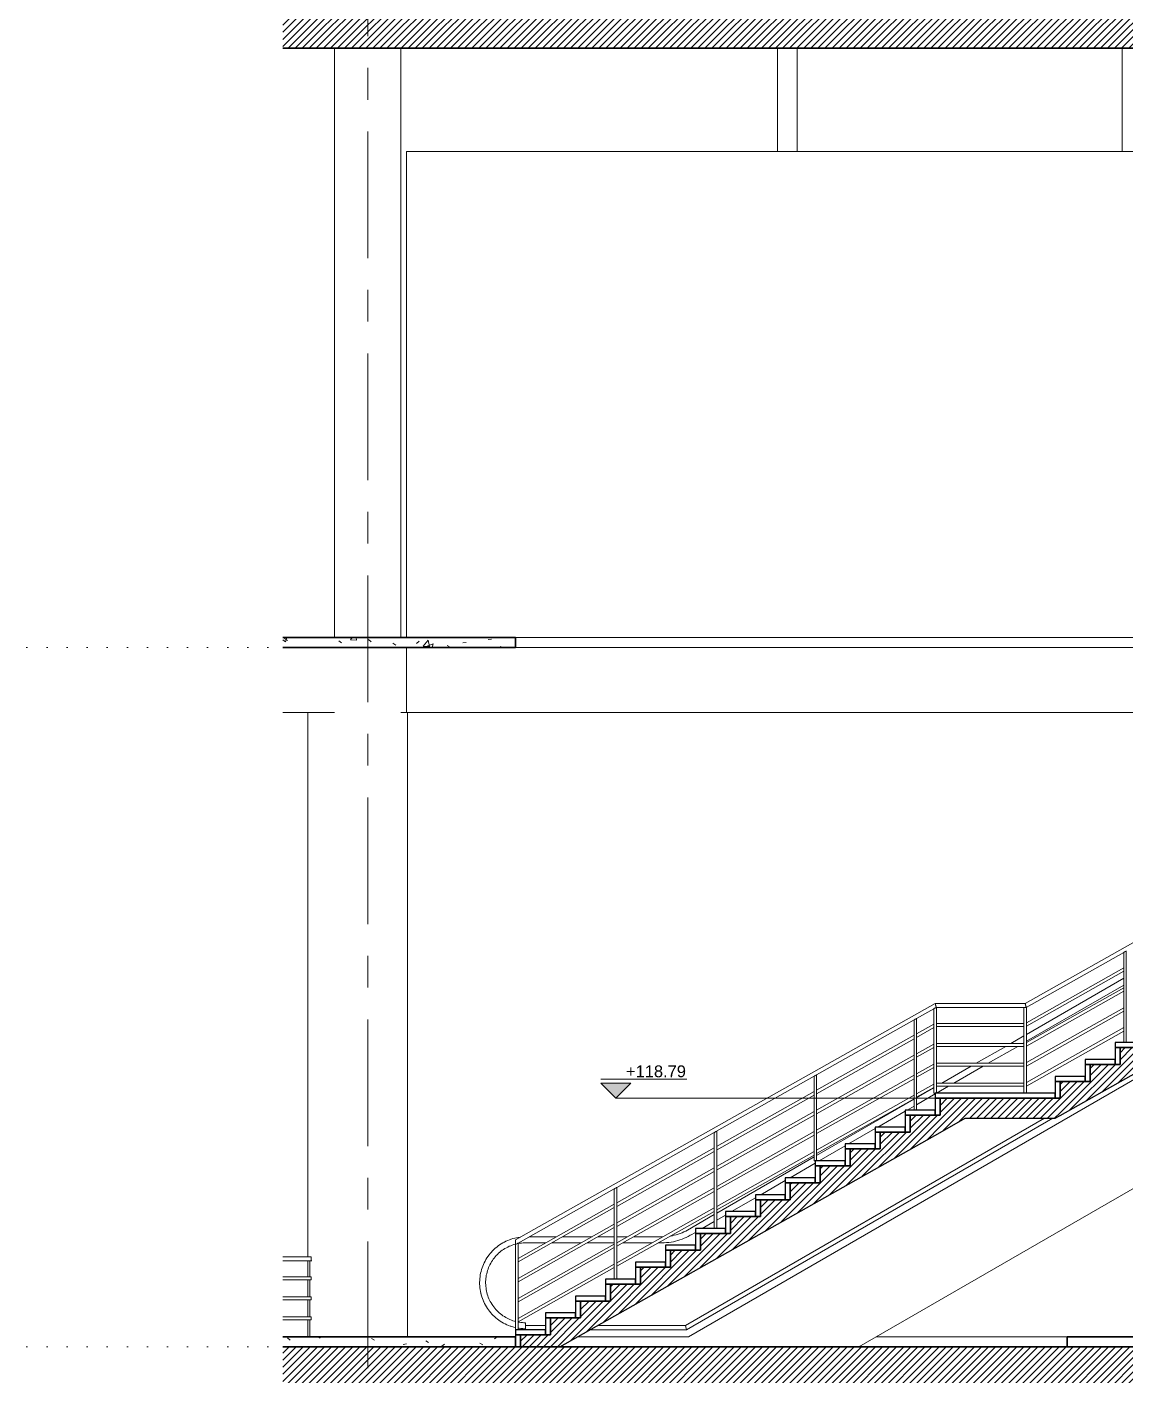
# Model space of a CAD drawing. Header units: centimetres. Extents: x -9500 to 10637, y -7231 to 13725.
# Drawn here: x 4081 to 5180, y 11602 to 12951 of the extents above; entities that cross this region are included whole.
import ezdxf

# ---------------------------------------------------------------- set-up
doc = ezdxf.new("R2010")
doc.units = ezdxf.units.CM
doc.header["$LTSCALE"] = 200
doc.linetypes.add('Dot 1mm', pattern=[0.1, 0, -0.1])
doc.linetypes.add('Grid Line 1_4_', pattern=[1.11125, 0.635, -0.15875, 0.15875, -0.15875])
for name, color, linetype, lineweight in [('A-FLOR', 192, 'Continuous', 9), ('A-FLOR-HRAL', 11, 'Continuous', 9), ('A-FLOR-LEVL', 51, 'Continuous', 9), ('A-FLOR-PATT', 8, 'Continuous', 35), ('A-GENM', 13, 'Continuous', 9), ('A-WALL', 113, 'Continuous', 9), ('G-ANNO-DIMS', 111, 'Continuous', 9), ('L-SITE', 91, 'Continuous', 9), ('S-COLS', 52, 'Continuous', 9), ('S-GRID', 1, 'Continuous', 9), ('S-STRS', 31, 'Continuous', 9)]:
    doc.layers.add(name, color=color, linetype=linetype, lineweight=lineweight)
doc.styles.add('Arial_3', font='arial.ttf', dxfattribs={"height": 11.802395})
pattern_1 = [(45, (2594.172, 12045), (-3.535534, 3.535534), [])]
pattern_2 = [(50, (2594.17, 12045), (72.8738, -6.3761), [7.62, -83.82]), (355, (2594.17, 12045), (-14.097, 76.4224), [6.096, -67.056]), (100.451, (2600.245, 12044.47), (58.777, 70.0469), [6.476, -71.236]), (46.184, (2594.17, 12065.32), (108.4314, -16.8175), [11.43, -125.73]), (96.636, (2603.21, 12063.92), (94.961, 98.971), [9.714, -106.854]), (351.184, (2594.17, 12065.32), (94.9623, 98.97), [9.144, -100.584]), (21, (2604.33, 12060.24), (60.6457, -40.9065), [7.62, -83.82]), (326, (2604.33, 12060.24), (24.7208, 73.675), [6.096, -67.056]), (71.451, (2609.386, 12056.83), (85.3669, 32.7687), [6.476, -71.236]), (37.5, (2594.172, 12045), (1.23552, 33.82243), [3.353, -62.89, 3.353, -64.719, -67.31]), (37.5, (2594.172, 12045), (1.23552, 33.82243), [-134.315, 3.353, -63.957]), (7.5, (2594.172, 12045), (26.72815, 40.07255), [3.353, -35.458, 3.353, -61.366, -25.654]), (7.5, (2594.172, 12045), (26.72815, 40.07255), [-103.53, 3.353, -22.301]), (327.5, (2571.515, 12045), (54.23632, -2.29212), [3.353, -22.047, 3.353, -75.895, -105.156]), (327.5, (2571.515, 12045), (54.23632, -2.29212), [-104.648, 3.353, -101.803]), (317.5, (2561.355, 12045), (59.2516, 10.17014), [3.353, -29.667, 3.353, -49.276, -74.676]), (317.5, (2561.355, 12045), (59.2516, 10.17014), [-85.649, 3.353, -71.323])]

# ---------------------------------------------------------------- blocks, each defined once
blk = doc.blocks.new('A-YURUYEN MERDIVEN - 1570-1859977-G2-1')
at = {"layer": 'A-GENM'}
for p, q in [((-1720.3, 11630), (-386.6, 12400)), ((-1043.4, 12129.4), (-1891, 11640)), ((-1455.2, 11999), (-1552.7, 11942.7)), ((-1552.7, 11935.8), (-1455.2, 11992.1)), ((-1573.4, 11930.7), (-1602.9, 11913.7)), ((-1590.9, 11913.7), (-1561.4, 11930.7)), ((-1555.2, 11941.2), (-1568.3, 11933.7)), ((-1556.3, 11933.7), (-1555.2, 11934.3)), ((-1608.1, 11910.7), (-1637.5, 11893.7)), ((-1625.5, 11893.7), (-1596.1, 11910.7)), ((-1642.7, 11883.8), (-1630.7, 11890.7)), ((-1665.2, 11877.7), (-1762.7, 11821.4)), ((-1645.2, 11889.3), (-1662.7, 11879.2)), ((-1662.7, 11872.2), (-1644, 11883.1)), ((-1701.4, 11849.9), (-1674, 11865.7)), ((-1672.1, 11866.8), (-1665.2, 11870.8)), ((-1534.6, 11858.7), (-1894, 11651.2)), ((-1526.2, 11858.7), (-1892.9, 11647)), ((-1730.7, 11833), (-1704, 11848.4)), ((-1760, 11816.1), (-1734, 11831.1)), ((-1765.2, 11820), (-1862.7, 11763.7)), ((-1789.3, 11799.1), (-1764, 11813.8)), ((-1818.6, 11782.2), (-1794.1, 11796.4)), ((-1847.9, 11765.3), (-1824, 11779.1)), ((-1865.2, 11762.3), (-1891.9, 11746.8)), ((-1877.2, 11748.4), (-1865.2, 11755.3)), ((-1862.7, 11756.8), (-1854, 11761.8)), ((-1888.9, 11741.6), (-1884, 11744.5)), ((-2054, 11734), (-2033.7, 11734)), ((-2023, 11740), (-2050.4, 11740)), ((-2027.6, 11734), (-1998.2, 11734)), ((-1987.5, 11740), (-2016.9, 11740)), ((-1992.1, 11734), (-1965.2, 11734)), ((-1965.2, 11740), (-1981.5, 11740)), ((-1952.1, 11740), (-1962.7, 11740)), ((-1956.6, 11734), (-1927.3, 11734)), ((-1917.4, 11740), (-1946, 11740)), ((-1921.2, 11734), (-1917.4, 11734)), ((-2054, 11654), (-2054, 11652)), ((-2054, 11651.2), (-2054, 11652)), ((-2054, 11647), (-2054, 11651.2)), ((-2034, 11651.2), (-2054, 11651.2)), ((-1894, 11651.2), (-1981.9, 11651.2)), ((-1892.9, 11647), (-1894, 11651.2)), ((-2054, 11647), (-2054, 11647)), ((-2034, 11647), (-2054, 11647)), ((-1891, 11640), (-2001.8, 11640)), ((-1892.9, 11647), (-1989.4, 11647))]:
    blk.add_line(p, q, dxfattribs=at)
at = {"layer": 'A-GENM', "flags": 128}
for points in [[(-1917.4, 11734), (-1915.2, 11734), (-1912.9, 11734.2), (-1910.6, 11734.4), (-1908.4, 11734.7), (-1906.1, 11735.1), (-1903.9, 11735.6), (-1901.7, 11736.2), (-1899.5, 11736.9), (-1897.4, 11737.7), (-1895.2, 11738.5), (-1893.2, 11739.4), (-1891.1, 11740.4), (-1889.1, 11741.5), (-1888.9, 11741.6)], [(-1891.9, 11746.8), (-1893.7, 11745.8), (-1895.6, 11744.9), (-1897.4, 11744.1), (-1899.3, 11743.3), (-1901.2, 11742.6), (-1903.2, 11742), (-1905.1, 11741.5), (-1907.1, 11741.1), (-1909.1, 11740.7), (-1909.4, 11740.6)], [(-2059, 11739.7), (-2059.5, 11739.7), (-2061.3, 11739.4), (-2063.1, 11739.1), (-2064.9, 11738.7), (-2066.7, 11738.2), (-2068.5, 11737.7), (-2070.2, 11737.1), (-2071.9, 11736.4), (-2073.6, 11735.6), (-2075.2, 11734.8), (-2076.8, 11733.9), (-2078.4, 11733), (-2080, 11732), (-2081.5, 11730.9), (-2082.9, 11729.8), (-2084.3, 11728.6), (-2085.7, 11727.3), (-2087, 11726), (-2088.2, 11724.7), (-2089.4, 11723.3), (-2090.6, 11721.9), (-2091.7, 11720.4), (-2092.7, 11718.9), (-2093.7, 11717.3), (-2094.6, 11715.7), (-2095.4, 11714), (-2096.2, 11712.4), (-2096.9, 11710.7), (-2097.5, 11708.9), (-2098.1, 11707.2), (-2098.5, 11705.4), (-2099, 11703.6), (-2099.3, 11701.8), (-2099.6, 11700), (-2099.8, 11698.2), (-2099.9, 11696.3), (-2100, 11694.5), (-2100, 11692.7), (-2099.9, 11690.8), (-2099.7, 11689), (-2099.5, 11687.2), (-2099.2, 11685.3), (-2098.8, 11683.5), (-2098.3, 11681.8), (-2097.8, 11680), (-2097.2, 11678.3), (-2096.5, 11676.5), (-2095.8, 11674.9), (-2095, 11673.2), (-2094.1, 11671.6), (-2093.2, 11670), (-2092.2, 11668.4), (-2091.2, 11666.9), (-2090.1, 11665.5), (-2088.9, 11664), (-2087.7, 11662.7), (-2086.4, 11661.3), (-2085.1, 11660.1), (-2083.7, 11658.9), (-2082.2, 11657.7), (-2080.8, 11656.6), (-2079.3, 11655.6), (-2077.7, 11654.6), (-2076.1, 11653.7), (-2074.5, 11652.8), (-2072.8, 11652), (-2071.1, 11651.3), (-2069.4, 11650.7), (-2067.6, 11650.1), (-2065.9, 11649.6), (-2064.1, 11649.1)], [(-2064, 11655.3), (-2065, 11655.6), (-2066.6, 11656), (-2068.1, 11656.6), (-2069.6, 11657.2), (-2071, 11657.8), (-2072.5, 11658.5), (-2073.9, 11659.3), (-2075.2, 11660.1), (-2076.6, 11661), (-2077.9, 11661.9), (-2079.1, 11662.9), (-2080.4, 11663.9), (-2081.5, 11665), (-2082.7, 11666.1), (-2083.8, 11667.3), (-2084.8, 11668.5), (-2085.8, 11669.8), (-2086.8, 11671.1), (-2087.6, 11672.4), (-2088.5, 11673.8), (-2089.3, 11675.1), (-2090, 11676.6), (-2090.7, 11678), (-2091.3, 11679.5), (-2091.8, 11681), (-2092.3, 11682.5), (-2092.7, 11684.1), (-2093.1, 11685.6), (-2093.4, 11687.2), (-2093.6, 11688.8), (-2093.8, 11690.4), (-2093.9, 11692), (-2094, 11693.6), (-2094, 11695.2), (-2093.9, 11696.8), (-2093.7, 11698.4), (-2093.5, 11699.9), (-2093.3, 11701.5), (-2092.9, 11703.1), (-2092.5, 11704.6), (-2092.1, 11706.2), (-2091.6, 11707.7), (-2091, 11709.2), (-2090.4, 11710.6), (-2089.7, 11712.1), (-2088.9, 11713.5), (-2088.1, 11714.9), (-2087.2, 11716.2), (-2086.3, 11717.5), (-2085.4, 11718.8), (-2084.3, 11720), (-2083.3, 11721.2), (-2082.2, 11722.4), (-2081, 11723.5), (-2079.8, 11724.6), (-2078.6, 11725.6), (-2077.3, 11726.5), (-2076, 11727.4), (-2074.6, 11728.3), (-2073.2, 11729.1), (-2071.8, 11729.8), (-2070.4, 11730.5), (-2068.9, 11731.1), (-2067.4, 11731.7), (-2065.9, 11732.2), (-2064.3, 11732.6), (-2064, 11732.7)], [(-2082.4, 11730.2), (-2082.9, 11729.8), (-2084.3, 11728.6), (-2085.7, 11727.3), (-2087, 11726), (-2087.7, 11725.3)], [(-2076, 11734.4), (-2076.8, 11733.9), (-2078.4, 11733), (-2080, 11732), (-2081.5, 11730.9), (-2082.1, 11730.4)], [(-2069.1, 11737.4), (-2070.2, 11737.1), (-2071.9, 11736.4), (-2073.6, 11735.6), (-2075.2, 11734.8), (-2075.7, 11734.5)], [(-2059, 11739.7), (-2059.5, 11739.7), (-2061.3, 11739.4), (-2063.1, 11739.1), (-2064.9, 11738.7), (-2066.7, 11738.2), (-2068.5, 11737.7), (-2068.8, 11737.5)], [(-2061.5, 11733.3), (-2061.2, 11733.3), (-2059.6, 11733.6), (-2058, 11733.8), (-2056.4, 11733.9), (-2054.8, 11734), (-2054, 11734)], [(-1916.6, 11740), (-1917.3, 11740), (-1917.4, 11740)], [(-2092.5, 11719.1), (-2092.7, 11718.9), (-2093.7, 11717.3), (-2094.6, 11715.7), (-2095.4, 11714), (-2096.2, 11712.4), (-2096.9, 11710.7), (-2097.5, 11708.9), (-2098.1, 11707.2), (-2098.5, 11705.4), (-2099, 11703.6), (-2099.3, 11701.8), (-2099.6, 11700), (-2099.8, 11698.2), (-2099.8, 11697.9)], [(-2087.9, 11725.1), (-2088.2, 11724.7), (-2089.4, 11723.3), (-2090.6, 11721.9), (-2091.7, 11720.4), (-2092.4, 11719.3)], [(-2099.8, 11697.7), (-2099.9, 11696.3), (-2100, 11694.5), (-2100, 11692.7), (-2099.9, 11690.8), (-2099.8, 11690.3)], [(-2099.8, 11690), (-2099.7, 11689), (-2099.5, 11687.2), (-2099.2, 11685.3), (-2098.8, 11683.5), (-2098.6, 11682.9)], [(-2098.5, 11682.5), (-2098.3, 11681.8), (-2097.8, 11680), (-2097.2, 11678.3), (-2096.5, 11676.5), (-2096.2, 11675.7)], [(-2096, 11675.4), (-2095.8, 11674.9), (-2095, 11673.2), (-2094.1, 11671.6), (-2093.2, 11670), (-2092.6, 11669)], [(-2092.4, 11668.8), (-2092.2, 11668.4), (-2091.2, 11666.9), (-2090.1, 11665.5), (-2088.9, 11664), (-2087.7, 11662.7), (-2086.4, 11661.3), (-2085.1, 11660.1), (-2083.7, 11658.9), (-2082.2, 11657.7), (-2080.8, 11656.6), (-2079.3, 11655.6), (-2077.7, 11654.6), (-2076.1, 11653.7), (-2074.5, 11652.8), (-2072.8, 11652), (-2071.1, 11651.3), (-2069.4, 11650.7), (-2069, 11650.5)], [(-2068.7, 11650.4), (-2067.6, 11650.1), (-2065.9, 11649.6), (-2064.1, 11649.1)], [(-2054, 11654), (-2055.6, 11654), (-2057.2, 11654.1), (-2058.8, 11654.3), (-2060.4, 11654.5), (-2061.5, 11654.7)], [(-2061.5, 11648.6), (-2060.5, 11648.5), (-2058.6, 11648.2), (-2056.8, 11648.1), (-2055, 11648), (-2054, 11648)], [(-2061.3, 11648.6), (-2060.5, 11648.5), (-2058.6, 11648.2), (-2056.8, 11648.1), (-2055, 11648), (-2054, 11648)]]:
    blk.add_lwpolyline(points, dxfattribs=at)
blk = doc.blocks.new('Railing - 25mm 2-265523-G2-1')
at = {"layer": 'A-FLOR-HRAL'}
for p, q in [((-2269.9, 11716), (-2269.9, 11700)), ((-2268.1, 11716), (-2268.7, 11716)), ((-2269.9, 11697), (-2269.9, 11680)), ((-2269.9, 11677), (-2269.9, 11660)), ((-2269.9, 11657), (-2269.9, 11640))]:
    blk.add_line(p, q, dxfattribs=at)
blk = doc.blocks.new('Railing - Railing-1489673-G2-1')
at = {"layer": 'A-FLOR-HRAL'}
for p, q in [((-2268.7, 11720), (-2297.1, 11720)), ((-2297.1, 11716), (-2268.7, 11716)), ((-2268.7, 11720), (-2268.7, 11718)), ((-2268.7, 11718), (-2268.7, 11716)), ((-2268.7, 11700), (-2297.1, 11700)), ((-2297.1, 11697), (-2268.7, 11697)), ((-2268.7, 11700), (-2268.7, 11698.5)), ((-2268.7, 11698.5), (-2268.7, 11697)), ((-2268.7, 11680), (-2297.1, 11680)), ((-2297.1, 11677), (-2268.7, 11677)), ((-2268.7, 11680), (-2268.7, 11678.5)), ((-2268.7, 11678.5), (-2268.7, 11677)), ((-2268.7, 11660), (-2297.1, 11660)), ((-2297.1, 11657), (-2268.7, 11657)), ((-2268.7, 11660), (-2268.7, 11658.5)), ((-2268.7, 11658.5), (-2268.7, 11657))]:
    blk.add_line(p, q, dxfattribs=at)
blk.add_blockref('Railing - 25mm 2-265523-G2-1', (0, 0))
blk = doc.blocks.new('M_Direction Arrows - Straight - M_Direction Arrows - Straight-476999-G2-1')
at = {"layer": 'L-SITE'}
for p, q in [((-2274.2, 11630.2), (-2287.5, 11630.2)), ((-2287.5, 11630.2), (-2287.5, 11630)), ((-2287.5, 11630), (-2274.2, 11630)), ((-2274.2, 11630), (-2274.2, 11630.2))]:
    blk.add_line(p, q, dxfattribs=at)
blk = doc.blocks.new('Railing - 25mm 2-1672564-G2-1')
at = {"layer": 'A-FLOR-HRAL'}
for p, q in [((-2064, 11646.9), (-2064, 11732.3)), ((-2061.5, 11733.7), (-2061.5, 11646.9))]:
    blk.add_line(p, q, dxfattribs=at)
at = {"layer": 'A-FLOR-HRAL', "flags": 128}
for points in [[(-2064, 11732.3), (-2063.7, 11732.5), (-2063.3, 11732.7), (-2062.7, 11733)], [(-2062.7, 11733), (-2062.2, 11733.3), (-2061.8, 11733.6), (-2061.5, 11733.7)]]:
    blk.add_lwpolyline(points, dxfattribs=at)
blk = doc.blocks.new('Railing - 25mm 2-1672568-G2-1')
at = {"layer": 'A-FLOR-HRAL'}
for p, q in [((-1645.2, 11883.7), (-1645.2, 11968.4)), ((-1642.7, 11969.8), (-1642.7, 11883.7)), ((-1644, 11883.7), (-1645.2, 11883.7))]:
    blk.add_line(p, q, dxfattribs=at)
at = {"layer": 'A-FLOR-HRAL', "flags": 128}
for points in [[(-1645.2, 11968.4), (-1645, 11968.6), (-1644.5, 11968.8), (-1644, 11969.1)], [(-1644, 11969.1), (-1643.4, 11969.4), (-1643, 11969.7), (-1642.8, 11969.8)]]:
    blk.add_lwpolyline(points, dxfattribs=at)
blk = doc.blocks.new('Railing - 25mm 2-V12-G2-1')
at = {"layer": 'A-FLOR-HRAL'}
for p, q in [((-1555.2, 11883.7), (-1555.2, 11969.7)), ((-1555.2, 11969.7), (-1554, 11969.7)), ((-1554, 11969.7), (-1552.7, 11969.7)), ((-1552.7, 11969.7), (-1552.7, 11883.7))]:
    blk.add_line(p, q, dxfattribs=at)
blk = doc.blocks.new('Railing - 25mm 2-1672570-G2-1')
at = {"layer": 'A-FLOR-HRAL'}
for p, q in [((-1965.2, 11697.7), (-1965.2, 11788)), ((-1962.7, 11789.4), (-1962.7, 11697.7))]:
    blk.add_line(p, q, dxfattribs=at)
at = {"layer": 'A-FLOR-HRAL', "flags": 128}
for points in [[(-1965.2, 11788), (-1965, 11788.2), (-1964.5, 11788.4), (-1964, 11788.7)], [(-1964, 11788.7), (-1963.4, 11789), (-1963, 11789.3), (-1962.8, 11789.4)]]:
    blk.add_lwpolyline(points, dxfattribs=at)
blk = doc.blocks.new('Railing - 25mm 2-1672572-G2-1')
at = {"layer": 'A-FLOR-HRAL'}
for p, q in [((-1865.2, 11748.4), (-1865.2, 11844.4)), ((-1862.7, 11845.8), (-1862.7, 11748.4))]:
    blk.add_line(p, q, dxfattribs=at)
at = {"layer": 'A-FLOR-HRAL', "flags": 128}
for points in [[(-1865.2, 11844.4), (-1865, 11844.5), (-1864.5, 11844.8), (-1864, 11845.1)], [(-1864, 11845.1), (-1863.4, 11845.4), (-1863, 11845.6), (-1862.8, 11845.8)]]:
    blk.add_lwpolyline(points, dxfattribs=at)
blk = doc.blocks.new('Railing - Railing-1672223-G2-1')
at = {"layer": 'A-FLOR-HRAL'}
for p, q in [((-1074, 12244.4), (-1554, 11973.7)), ((-1552.9, 11969.7), (-1455.2, 12024.8)), ((-1455.2, 12009.4), (-1552.7, 11954.4)), ((-1552.7, 11951), (-1455.2, 12006)), ((-1455.2, 11989.4), (-1552.7, 11934.4)), ((-1552.7, 11931), (-1455.2, 11986)), ((-1644, 11973.7), (-2064, 11736.9)), ((-1554, 11973.7), (-1644, 11973.7)), ((-1662.8, 11958.5), (-1645.2, 11968.4)), ((-1642.8, 11969.7), (-1555.2, 11969.7)), ((-1455.2, 11969.4), (-1552.7, 11914.4)), ((-1552.7, 11911), (-1455.2, 11966)), ((-1762.8, 11902.2), (-1665.2, 11957.2)), ((-1645.2, 11953), (-1662.8, 11943.1)), ((-1662.8, 11939.7), (-1645.2, 11949.6)), ((-1555.2, 11953.7), (-1642.8, 11953.7)), ((-1642.8, 11950.7), (-1555.2, 11950.7)), ((-1455.2, 11949.4), (-1552.7, 11894.4)), ((-1552.7, 11891), (-1455.2, 11946)), ((-1665.2, 11941.8), (-1762.8, 11886.8)), ((-1762.8, 11883.3), (-1665.2, 11938.3)), ((-1645.2, 11933), (-1662.8, 11923.1)), ((-1555.2, 11933.7), (-1642.8, 11933.7)), ((-1642.8, 11930.7), (-1555.2, 11930.7)), ((-1665.2, 11921.8), (-1762.8, 11866.8)), ((-1762.8, 11863.3), (-1665.2, 11918.3)), ((-1662.8, 11919.7), (-1645.2, 11929.6)), ((-1645.2, 11913), (-1662.7, 11903.1)), ((-1662.7, 11899.7), (-1645.2, 11909.6)), ((-1555.2, 11913.7), (-1642.7, 11913.7)), ((-1642.7, 11910.7), (-1555.2, 11910.7)), ((-1862.8, 11845.8), (-1765.2, 11900.8)), ((-1665.2, 11901.7), (-1762.7, 11846.8)), ((-1762.7, 11843.3), (-1665.2, 11898.3)), ((-1645.2, 11893), (-1662.7, 11883.1)), ((-1555.2, 11893.7), (-1642.7, 11893.7)), ((-1642.7, 11890.7), (-1555.2, 11890.7)), ((-1765.2, 11885.4), (-1862.8, 11830.4)), ((-1862.8, 11826.9), (-1765.2, 11881.9)), ((-1665.2, 11881.7), (-1762.7, 11826.8)), ((-1762.7, 11823.3), (-1665.2, 11878.3)), ((-1662.7, 11879.7), (-1645.2, 11889.6)), ((-1765.2, 11865.4), (-1862.8, 11810.4)), ((-1862.8, 11806.9), (-1765.2, 11861.9)), ((-1962.8, 11789.4), (-1865.2, 11844.4)), ((-1765.2, 11845.4), (-1862.7, 11790.4)), ((-1862.7, 11786.9), (-1765.2, 11841.9)), ((-1865.2, 11829), (-1962.8, 11774)), ((-1962.8, 11770.5), (-1865.2, 11825.5)), ((-1765.2, 11825.4), (-1862.7, 11770.4)), ((-1862.7, 11766.9), (-1765.2, 11821.9)), ((-1865.2, 11809), (-1962.8, 11754)), ((-1962.8, 11750.5), (-1865.2, 11805.5)), ((-2061.5, 11733.7), (-1965.2, 11788)), ((-1962.7, 11730.6), (-1865.2, 11785.5)), ((-1865.2, 11789), (-1962.6, 11734.1)), ((-1965.2, 11772.6), (-2061.5, 11718.3)), ((-2061.5, 11714.9), (-1965.2, 11769.2)), ((-1865.2, 11769), (-1962.7, 11714)), ((-1962.7, 11710.6), (-1865.2, 11765.5)), ((-1965.2, 11752.6), (-2061.5, 11698.3)), ((-2061.5, 11694.9), (-1965.2, 11749.2)), ((-1965.2, 11732.6), (-2061.5, 11678.3)), ((-2061.5, 11674.9), (-1965.2, 11729.2)), ((-1965.2, 11712.6), (-2061.5, 11658.3)), ((-2061.5, 11654.9), (-1965.2, 11709.2))]:
    blk.add_line(p, q, dxfattribs=at)
at = {"layer": 'A-FLOR-HRAL', "flags": 128}
for points in [[(-2064, 11734.6), (-2064, 11735.2), (-2064, 11735.8), (-2064, 11736.2), (-2064, 11736.6), (-2064, 11736.8), (-2064, 11736.9)], [(-2064, 11732.3), (-2064, 11732.4), (-2064, 11732.6), (-2064, 11733), (-2064, 11733.5), (-2064, 11734), (-2064, 11734.6)], [(-2064, 11715.2), (-2064, 11715.6), (-2064, 11716.1), (-2064, 11716.4), (-2064, 11716.7), (-2064, 11716.9), (-2064, 11716.9)], [(-2064, 11713.5), (-2064, 11713.5), (-2064, 11713.7), (-2064, 11714), (-2064, 11714.3), (-2064, 11714.7), (-2064, 11715.2)], [(-2064, 11695.2), (-2064, 11695.6), (-2064, 11696.1), (-2064, 11696.4), (-2064, 11696.7), (-2064, 11696.9), (-2064, 11696.9)], [(-2064, 11693.5), (-2064, 11693.5), (-2064, 11693.7), (-2064, 11694), (-2064, 11694.3), (-2064, 11694.7), (-2064, 11695.2)], [(-2064, 11675.2), (-2064, 11675.6), (-2064, 11676.1), (-2064, 11676.4), (-2064, 11676.7), (-2064, 11676.9), (-2064, 11676.9)], [(-2064, 11673.5), (-2064, 11673.5), (-2064, 11673.7), (-2064, 11674), (-2064, 11674.3), (-2064, 11674.7), (-2064, 11675.2)], [(-2064, 11655.2), (-2064, 11655.6), (-2064, 11656.1), (-2064, 11656.4), (-2064, 11656.7), (-2064, 11656.9), (-2064, 11656.9)], [(-2064, 11653.5), (-2064, 11653.5), (-2064, 11653.7), (-2064, 11654), (-2064, 11654.3), (-2064, 11654.7), (-2064, 11655.2)]]:
    blk.add_lwpolyline(points, dxfattribs=at)
at = {"layer": 'A-FLOR-HRAL'}
for points, knots in [([(-1643.5, 11971.7), (-1643.5, 11971.9), (-1643.6, 11972.2), (-1643.7, 11972.7), (-1643.8, 11973.2), (-1643.9, 11973.6), (-1644, 11973.7), (-1644, 11973.7)], [0, 0, 0, 0, 0.0833333, 0.1666667, 0.25, 0.3333333, 0.5, 0.5, 0.5, 0.5]), ([(-1553.5, 11971.7), (-1553.5, 11971.9), (-1553.6, 11972.2), (-1553.7, 11972.7), (-1553.8, 11973.2), (-1553.9, 11973.6), (-1554, 11973.7), (-1554, 11973.7)], [0, 0, 0, 0, 0.0833333, 0.1666667, 0.25, 0.3333333, 0.5, 0.5, 0.5, 0.5]), ([(-1552.9, 11969.7), (-1552.9, 11969.7), (-1553, 11969.9), (-1553.1, 11970.3), (-1553.2, 11970.7), (-1553.3, 11971.2), (-1553.4, 11971.5), (-1553.5, 11971.7)], [0.5, 0.5, 0.5, 0.5, 0.6666667, 0.75, 0.8333333, 0.9166667, 1, 1, 1, 1])]:
    blk.add_open_spline(points, degree=3, knots=knots, dxfattribs=at)
blk.add_open_spline([(-1643, 11969.8), (-1643, 11969.8), (-1643, 11970), (-1643.1, 11970.3), (-1643.2, 11970.7), (-1643.3, 11971.2), (-1643.4, 11971.5), (-1643.5, 11971.7)], degree=3, dxfattribs=at)
for name, p in [('Railing - 25mm 2-1672570-G2-1', (510, 236.8)), ('Railing - 25mm 2-1672570-G2-1', (300, 169.1)), ('Railing - 25mm 2-1672568-G2-1', (0, 0)), ('Railing - 25mm 2-V12-G2-1', (0, 0)), ('Railing - 25mm 2-1672568-G2-1', (-120, -67.7)), ('Railing - 25mm 2-1672572-G2-1', (0, 0)), ('Railing - 25mm 2-1672570-G2-1', (0, 0)), ('Railing - 25mm 2-1672564-G2-1', (0, 0))]:
    blk.add_blockref(name, p)
blk = doc.blocks.new('Spot Elevations - IUAS_A_SECTION_FLOOR_CONCRETE-1317280-G2-1')
at = {"layer": 'G-ANNO-DIMS'}
blk.add_hatch(color=256, dxfattribs=at).paths.add_polyline_path([(-462, 13045), (-477, 13030), (-492, 13045)], flags=0)
for p, q in [((-492, 13049), (-405.9, 13049)), ((-492, 13045), (-462, 13045)), ((-477, 13030), (-492, 13045)), ((-462, 13045), (-492, 13045)), ((-492, 13045), (-477, 13030)), ((-462, 13045), (-477, 13030)), ((-477, 13030), (-462, 13045))]:
    blk.add_line(p, q, dxfattribs=at)

msp = doc.modelspace()

# ---------------------------------------------------------------- hatches: boundary and pattern name
at = {"layer": 'A-FLOR-PATT', "lineweight": 9}
h = msp.add_hatch(dxfattribs=at)
h.set_pattern_fill('FP_12', color=256, style=0, pattern_type=2)
h.set_pattern_definition(pattern_1)
h.paths.add_polyline_path([(5971.6, 12930), (5971.6, 13030), (4336.5, 13030), (4336.5, 12930), (5821.6, 12930)], flags=0)
h = msp.add_hatch(dxfattribs=at)
h.set_pattern_fill('FP_13', color=256, style=0, pattern_type=2)
h.set_pattern_definition(pattern_2)
h.paths.add_polyline_path([(4466.3, 12330), (4569.6, 12330), (4569.6, 12340), (4336.5, 12340), (4336.5, 12330), (4401.4, 12330)], flags=0)
h = msp.add_hatch(dxfattribs=at)
h.set_pattern_fill('FP_13', color=256, style=0, pattern_type=2)
h.set_pattern_definition(pattern_2)
h.paths.add_polyline_path([(4336.5, 11630), (4569.6, 11630), (4569.6, 11640), (4336.5, 11640), (4336.5, 11638.8)], flags=0)
h.paths.add_polyline_path([(5821.6, 11630), (5821.6, 11640), (5121.6, 11640), (5121.6, 11630), (5634.6, 11630)], flags=0)
h = msp.add_hatch(dxfattribs=at)
h.set_pattern_fill('FP_12', color=256, style=0, pattern_type=2)
h.set_pattern_definition(pattern_1)
h.paths.add_polyline_path([(4725.9, 11565), (5971.6, 11565), (5971.6, 11630), (4336.5, 11630), (4336.5, 11565), (4596.1, 11565)], flags=0)
at = {"layer": 'S-STRS'}
h = msp.add_hatch(dxfattribs=at)
h.set_pattern_fill('FP_12', color=256, style=0, pattern_type=2)
h.set_pattern_definition(pattern_1)
h.paths.add_polyline_path([(5114.6, 11861.5), (5564.6, 12115.2), (5564.6, 12132.4), (5534.6, 12132.4), (5534.6, 12115.5), (5504.6, 12115.5), (5504.6, 12098.6), (5474.6, 12098.6), (5474.6, 12081.7), (5444.6, 12081.7), (5444.6, 12064.8), (5414.6, 12064.8), (5414.6, 12047.9), (5384.6, 12047.9), (5384.6, 12031), (5354.6, 12031), (5354.6, 12014), (5324.6, 12014), (5324.6, 11997.1), (5294.6, 11997.1), (5294.6, 11980.2), (5264.6, 11980.2), (5264.6, 11963.3), (5234.6, 11963.3), (5234.6, 11946.4), (5204.6, 11946.4), (5204.6, 11929.5), (5174.6, 11929.5), (5174.6, 11912.6), (5144.6, 11912.6), (5144.6, 11895.6), (5114.6, 11895.6), (5114.6, 11870.9)], flags=0)
h = msp.add_hatch(dxfattribs=at)
h.set_pattern_fill('FP_12', color=256, style=0, pattern_type=2)
h.set_pattern_definition(pattern_1)
h.paths.add_polyline_path([(4994.6, 11844.6), (5019.7, 11858.7), (5109.7, 11858.7), (5114.6, 11861.5), (5114.6, 11878.7), (4994.6, 11878.7), (4994.6, 11846)], flags=0)
h = msp.add_hatch(dxfattribs=at)
h.set_pattern_fill('FP_12', color=256, style=0, pattern_type=2)
h.set_pattern_definition(pattern_1)
h.paths.add_polyline_path([(4574.6, 11630), (4614, 11630), (4994.6, 11844.6), (4994.6, 11861.8), (4964.6, 11861.8), (4964.6, 11844.9), (4934.6, 11844.9), (4934.6, 11828), (4904.6, 11828), (4904.6, 11811.1), (4874.6, 11811.1), (4874.6, 11794.1), (4844.6, 11794.1), (4844.6, 11777.2), (4814.6, 11777.2), (4814.6, 11760.3), (4784.6, 11760.3), (4784.6, 11743.4), (4754.6, 11743.4), (4754.6, 11726.5), (4724.6, 11726.5), (4724.6, 11709.6), (4694.6, 11709.6), (4694.6, 11692.7), (4664.6, 11692.7), (4664.6, 11675.7), (4634.6, 11675.7), (4634.6, 11658.8), (4604.6, 11658.8), (4604.6, 11641.9), (4574.6, 11641.9)], flags=0)

# ---------------------------------------------------------------- linework, layer by layer
at = {"layer": 'A-FLOR', "lineweight": 35}
for p, q in [((4336.5, 12930), (5821.6, 12930)), ((4569.6, 12340), (4336.5, 12340)), ((4569.6, 12330), (4569.6, 12340)), ((4336.5, 12330), (4569.6, 12330)), ((4569.6, 11640), (4336.5, 11640)), ((4569.6, 11630), (4569.6, 11640)), ((5821.6, 11640), (5121.6, 11640)), ((5121.6, 11640), (5121.6, 11630)), ((4336.5, 11630), (5121.6, 11630)), ((5121.6, 11630), (5821.6, 11630))]:
    msp.add_line(p, q, dxfattribs=at)
at = {"layer": 'A-FLOR'}
for p, q in [((4569.6, 12340), (5769, 12340)), ((4460.4, 12330), (4460.4, 12265)), ((5751.7, 12330), (4569.6, 12330)), ((4388.5, 12265), (4336.5, 12265)), ((5639.1, 12265), (4454.8, 12265)), ((4930.6, 11640), (5121.6, 11640))]:
    msp.add_line(p, q, dxfattribs=at)
at = {"layer": 'A-FLOR-LEVL', "linetype": 'Dot 1mm'}
for p, q in [((4080.5, 12330), (8746.3, 12330)), ((4080.5, 11630), (8746.3, 11630))]:
    msp.add_line(p, q, dxfattribs=at)
at = {"layer": 'A-WALL'}
for p, q in [((4388.4, 12340), (4388.4, 12930)), ((4454.8, 12930), (4454.8, 12340)), ((4831.6, 12826.4), (4831.6, 12930)), ((4851.6, 12930), (4851.6, 12826.4)), ((5176.6, 12826.4), (5176.6, 12930)), ((4460.4, 12340), (4460.4, 12826.4)), ((5821.6, 12826.4), (4460.4, 12826.4)), ((4461.4, 11640), (4461.4, 12265))]:
    msp.add_line(p, q, dxfattribs=at)
at = {"layer": 'G-ANNO-DIMS'}
msp.add_line((5013.2, 11878.7), (4669.9, 11878.7), dxfattribs=at)
at = {"layer": 'S-COLS'}
for p, q in [((5176.6, 12930), (5176.6, 12826.4)), ((4361.6, 12265), (4361.6, 11720)), ((4361.6, 11716), (4361.6, 11700)), ((4361.6, 11697), (4361.6, 11680)), ((4361.6, 11677), (4361.6, 11660)), ((4361.6, 11657), (4361.6, 11640))]:
    msp.add_line(p, q, dxfattribs=at)
at = {"layer": 'S-GRID', "linetype": 'Grid Line 1_4_'}
msp.add_line((4421.6, 10497.2), (4421.6, 13635), dxfattribs=at)
at = {"layer": 'S-STRS', "lineweight": 25}
for p, q in [((5114.6, 11861.5), (5564.6, 12115.2)), ((5199.6, 11934.5), (5169.6, 11934.5)), ((5169.6, 11934.5), (5169.6, 11929.5)), ((5169.6, 11917.6), (5139.6, 11917.6)), ((5139.6, 11917.6), (5139.6, 11912.6)), ((5169.6, 11929.5), (5169.6, 11912.6)), ((5174.6, 11929.5), (5169.6, 11929.5)), ((5169.6, 11929.5), (5199.6, 11929.5)), ((5169.6, 11912.6), (5169.6, 11917.6)), ((5204.6, 11929.5), (5174.6, 11929.5)), ((5174.6, 11929.5), (5174.6, 11912.6)), ((5174.6, 11912.6), (5174.6, 11929.5)), ((5139.6, 11912.6), (5139.6, 11895.6)), ((5144.6, 11912.6), (5139.6, 11912.6)), ((5139.6, 11912.6), (5169.6, 11912.6)), ((5174.6, 11912.6), (5144.6, 11912.6)), ((5144.6, 11912.6), (5144.6, 11895.6)), ((5144.6, 11895.6), (5144.6, 11912.6)), ((5169.6, 11912.6), (5174.6, 11912.6)), ((5139.6, 11900.6), (5109.6, 11900.6)), ((5109.6, 11900.6), (5109.6, 11895.6)), ((5109.6, 11895.6), (5109.6, 11878.7)), ((5114.6, 11895.6), (5109.6, 11895.6)), ((5109.6, 11895.6), (5139.6, 11895.6)), ((5144.6, 11895.6), (5114.6, 11895.6)), ((5114.6, 11895.6), (5114.6, 11878.7)), ((5114.6, 11878.7), (5114.6, 11895.6)), ((5139.6, 11895.6), (5139.6, 11900.6)), ((5139.6, 11895.6), (5144.6, 11895.6)), ((5109.6, 11883.7), (4989.6, 11883.7)), ((4989.6, 11883.7), (4989.6, 11878.7)), ((4989.6, 11878.7), (5109.6, 11878.7)), ((4989.6, 11878.7), (4989.6, 11861.8)), ((4994.6, 11878.7), (4989.6, 11878.7)), ((5114.6, 11878.7), (4994.6, 11878.7)), ((4994.6, 11878.7), (4994.6, 11861.8)), ((4994.6, 11861.8), (4994.6, 11878.7)), ((5109.6, 11878.7), (5109.6, 11883.7)), ((5109.6, 11878.7), (5114.6, 11878.7)), ((4989.6, 11866.8), (4959.6, 11866.8)), ((4959.6, 11866.8), (4959.6, 11861.8)), ((4989.6, 11861.8), (4989.6, 11866.8)), ((4959.6, 11849.9), (4929.6, 11849.9)), ((4929.6, 11849.9), (4929.6, 11844.9)), ((4959.6, 11861.8), (4959.6, 11844.9)), ((4964.6, 11861.8), (4959.6, 11861.8)), ((4959.6, 11861.8), (4989.6, 11861.8)), ((4959.6, 11844.9), (4959.6, 11849.9)), ((4994.6, 11861.8), (4964.6, 11861.8)), ((4964.6, 11861.8), (4964.6, 11844.9)), ((4964.6, 11844.9), (4964.6, 11861.8)), ((4989.6, 11861.8), (4994.6, 11861.8)), ((4994.6, 11844.6), (5019.7, 11858.7)), ((5019.7, 11858.7), (5109.7, 11858.7)), ((5109.7, 11858.7), (5114.6, 11861.5)), ((4614, 11630), (4994.6, 11844.6)), ((4929.6, 11844.9), (4929.6, 11828)), ((4934.6, 11844.9), (4929.6, 11844.9)), ((4929.6, 11844.9), (4959.6, 11844.9)), ((4964.6, 11844.9), (4934.6, 11844.9)), ((4934.6, 11844.9), (4934.6, 11828)), ((4934.6, 11828), (4934.6, 11844.9)), ((4959.6, 11844.9), (4964.6, 11844.9)), ((4929.6, 11833), (4899.6, 11833)), ((4899.6, 11833), (4899.6, 11828)), ((4899.6, 11828), (4899.6, 11811.1)), ((4904.6, 11828), (4899.6, 11828)), ((4899.6, 11828), (4929.6, 11828)), ((4934.6, 11828), (4904.6, 11828)), ((4904.6, 11828), (4904.6, 11811.1)), ((4904.6, 11811.1), (4904.6, 11828)), ((4929.6, 11828), (4929.6, 11833)), ((4929.6, 11828), (4934.6, 11828)), ((4899.6, 11816.1), (4869.6, 11816.1)), ((4869.6, 11816.1), (4869.6, 11811.1)), ((4869.6, 11811.1), (4869.6, 11794.1)), ((4874.6, 11811.1), (4869.6, 11811.1)), ((4869.6, 11811.1), (4899.6, 11811.1)), ((4904.6, 11811.1), (4874.6, 11811.1)), ((4874.6, 11811.1), (4874.6, 11794.1)), ((4874.6, 11794.1), (4874.6, 11811.1)), ((4899.6, 11811.1), (4899.6, 11816.1)), ((4899.6, 11811.1), (4904.6, 11811.1)), ((4869.6, 11799.1), (4839.6, 11799.1)), ((4839.6, 11799.1), (4839.6, 11794.1)), ((4869.6, 11794.1), (4869.6, 11799.1)), ((4839.6, 11782.2), (4809.6, 11782.2)), ((4809.6, 11782.2), (4809.6, 11777.2)), ((4839.6, 11794.1), (4839.6, 11777.2)), ((4844.6, 11794.1), (4839.6, 11794.1)), ((4839.6, 11794.1), (4869.6, 11794.1)), ((4839.6, 11777.2), (4839.6, 11782.2)), ((4874.6, 11794.1), (4844.6, 11794.1)), ((4844.6, 11794.1), (4844.6, 11777.2)), ((4844.6, 11777.2), (4844.6, 11794.1)), ((4869.6, 11794.1), (4874.6, 11794.1)), ((4809.6, 11777.2), (4809.6, 11760.3)), ((4814.6, 11777.2), (4809.6, 11777.2)), ((4809.6, 11777.2), (4839.6, 11777.2)), ((4844.6, 11777.2), (4814.6, 11777.2)), ((4814.6, 11777.2), (4814.6, 11760.3)), ((4814.6, 11760.3), (4814.6, 11777.2)), ((4839.6, 11777.2), (4844.6, 11777.2)), ((4809.6, 11765.3), (4779.6, 11765.3)), ((4779.6, 11765.3), (4779.6, 11760.3)), ((4779.6, 11760.3), (4779.6, 11743.4)), ((4784.6, 11760.3), (4779.6, 11760.3)), ((4779.6, 11760.3), (4809.6, 11760.3)), ((4814.6, 11760.3), (4784.6, 11760.3)), ((4784.6, 11760.3), (4784.6, 11743.4)), ((4784.6, 11743.4), (4784.6, 11760.3)), ((4809.6, 11760.3), (4809.6, 11765.3)), ((4809.6, 11760.3), (4814.6, 11760.3)), ((4779.6, 11748.4), (4749.6, 11748.4)), ((4749.6, 11748.4), (4749.6, 11743.4)), ((4749.6, 11743.4), (4749.6, 11726.5)), ((4754.6, 11743.4), (4749.6, 11743.4)), ((4749.6, 11743.4), (4779.6, 11743.4)), ((4784.6, 11743.4), (4754.6, 11743.4)), ((4754.6, 11743.4), (4754.6, 11726.5)), ((4754.6, 11726.5), (4754.6, 11743.4)), ((4779.6, 11743.4), (4779.6, 11748.4)), ((4779.6, 11743.4), (4784.6, 11743.4)), ((4749.6, 11731.5), (4719.6, 11731.5)), ((4719.6, 11731.5), (4719.6, 11726.5)), ((4749.6, 11726.5), (4749.6, 11731.5)), ((4719.6, 11714.6), (4689.6, 11714.6)), ((4689.6, 11714.6), (4689.6, 11709.6)), ((4719.6, 11726.5), (4719.6, 11709.6)), ((4724.6, 11726.5), (4719.6, 11726.5)), ((4719.6, 11726.5), (4749.6, 11726.5)), ((4719.6, 11709.6), (4719.6, 11714.6)), ((4754.6, 11726.5), (4724.6, 11726.5)), ((4724.6, 11726.5), (4724.6, 11709.6)), ((4724.6, 11709.6), (4724.6, 11726.5)), ((4749.6, 11726.5), (4754.6, 11726.5)), ((4689.6, 11709.6), (4689.6, 11692.7)), ((4694.6, 11709.6), (4689.6, 11709.6)), ((4689.6, 11709.6), (4719.6, 11709.6)), ((4724.6, 11709.6), (4694.6, 11709.6)), ((4694.6, 11709.6), (4694.6, 11692.7)), ((4694.6, 11692.7), (4694.6, 11709.6)), ((4719.6, 11709.6), (4724.6, 11709.6)), ((4689.6, 11697.7), (4659.6, 11697.7)), ((4659.6, 11697.7), (4659.6, 11692.7)), ((4659.6, 11692.7), (4659.6, 11675.7)), ((4664.6, 11692.7), (4659.6, 11692.7)), ((4659.6, 11692.7), (4689.6, 11692.7)), ((4694.6, 11692.7), (4664.6, 11692.7)), ((4664.6, 11692.7), (4664.6, 11675.7)), ((4664.6, 11675.7), (4664.6, 11692.7)), ((4689.6, 11692.7), (4689.6, 11697.7)), ((4689.6, 11692.7), (4694.6, 11692.7)), ((4659.6, 11680.7), (4629.6, 11680.7)), ((4629.6, 11680.7), (4629.6, 11675.7)), ((4629.6, 11675.7), (4629.6, 11658.8)), ((4634.6, 11675.7), (4629.6, 11675.7)), ((4629.6, 11675.7), (4659.6, 11675.7)), ((4664.6, 11675.7), (4634.6, 11675.7)), ((4634.6, 11675.7), (4634.6, 11658.8)), ((4634.6, 11658.8), (4634.6, 11675.7)), ((4659.6, 11675.7), (4659.6, 11680.7)), ((4659.6, 11675.7), (4664.6, 11675.7)), ((4629.6, 11663.8), (4599.6, 11663.8)), ((4599.6, 11663.8), (4599.6, 11658.8)), ((4629.6, 11658.8), (4629.6, 11663.8)), ((4599.6, 11658.8), (4599.6, 11641.9)), ((4604.6, 11658.8), (4599.6, 11658.8)), ((4599.6, 11658.8), (4629.6, 11658.8)), ((4634.6, 11658.8), (4604.6, 11658.8)), ((4604.6, 11658.8), (4604.6, 11641.9)), ((4604.6, 11641.9), (4604.6, 11658.8)), ((4629.6, 11658.8), (4634.6, 11658.8)), ((4599.6, 11646.9), (4569.6, 11646.9)), ((4569.6, 11646.9), (4569.6, 11641.9)), ((4569.6, 11641.9), (4569.6, 11630)), ((4574.6, 11641.9), (4569.6, 11641.9)), ((4569.6, 11641.9), (4599.6, 11641.9)), ((4604.6, 11641.9), (4574.6, 11641.9)), ((4574.6, 11641.9), (4574.6, 11630)), ((4574.6, 11630), (4574.6, 11641.9)), ((4599.6, 11641.9), (4599.6, 11646.9)), ((4599.6, 11641.9), (4604.6, 11641.9)), ((4569.6, 11630), (4574.6, 11630)), ((4574.6, 11630), (4614, 11630))]:
    msp.add_line(p, q, dxfattribs=at)

# ---------------------------------------------------------------- block references
at = {"layer": 'A-FLOR-HRAL'}
for name in ['Railing - Railing-1672223-G2-1', 'Railing - Railing-1489673-G2-1']:
    msp.add_blockref(name, (6633.6, 0), dxfattribs=at)
at = {"layer": 'A-GENM'}
msp.add_blockref('A-YURUYEN MERDIVEN - 1570-1859977-G2-1', (6633.6, 0), dxfattribs=at)
at = {"layer": 'G-ANNO-DIMS'}
msp.add_blockref('Spot Elevations - IUAS_A_SECTION_FLOOR_CONCRETE-1317280-G2-1', (5146.9, -1151.3), dxfattribs=at)
at = {"layer": 'L-SITE'}
msp.add_blockref('M_Direction Arrows - Straight - M_Direction Arrows - Straight-476999-G2-1', (6633.6, 0), dxfattribs=at)

# ---------------------------------------------------------------- texts
at = {"layer": 'G-ANNO-DIMS', "insert": (4680.1, 11911.6), "char_height": 11.8, "width": 71.568, "attachment_point": 1, "line_spacing_factor": 0.938532, "style": 'Arial_3'}
msp.add_mtext('+118.79', dxfattribs=at)

doc.saveas('drawing.dxf')
